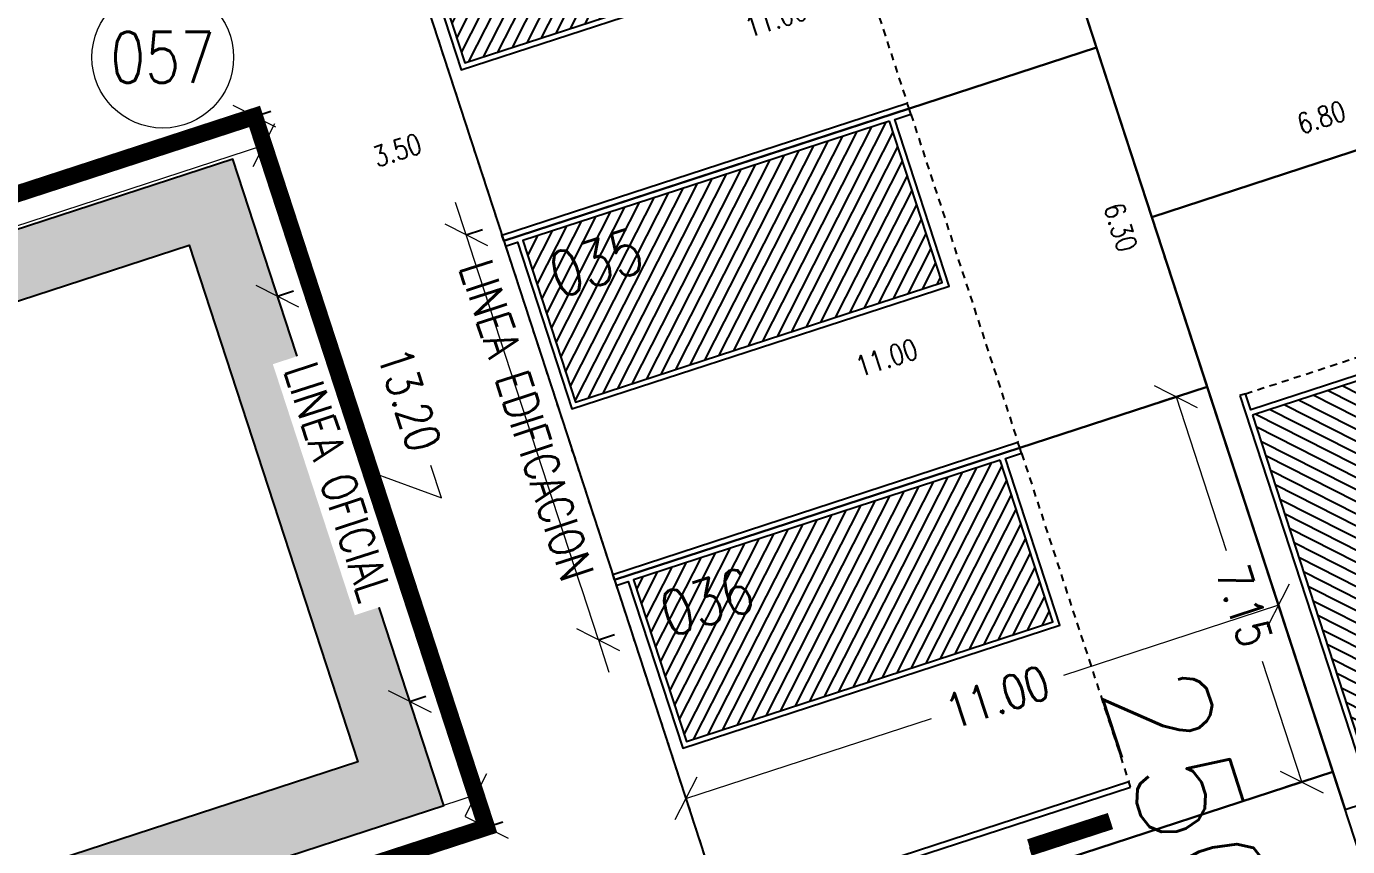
# Model space of a CAD drawing. Header units: metres. Extents: x 733085 to 734585, y 6084499 to 6087418.
# Drawn here: x 733639.74 to 733663.05, y 6086754.42 to 6086768.9 of the extents above; entities that cross this region are included whole.
import ezdxf
from ezdxf.enums import TextEntityAlignment as Align

# ---------------------------------------------------------------- set-up
doc = ezdxf.new("R2010")
doc.units = ezdxf.units.M
doc.header["$LTSCALE"] = 5
doc.header["$MEASUREMENT"] = 0
doc.linetypes.add('HIDDEN', pattern=[0.375, 0.25, -0.125])
doc.layers.get('0').update_dxf_attribs({"color": 30})
doc.layers.get('DEFPOINTS').update_dxf_attribs({"color": 210})
doc.layers.add('U-ANNO-DIMS', color=210, linetype='Continuous', lineweight=18, plot=False)
for name, color, linetype, lineweight in [('U-ANNO-PATT', 8, 'Continuous', 18), ('U-ANNO-SYMB', 3, 'Continuous', 18), ('U-ANNO-TEXT', 3, 'Continuous', 18)]:
    doc.layers.add(name, color=color, linetype=linetype, lineweight=lineweight)
for name, color, linetype in [('U-BLDG', 7, 'Continuous'), ('U-PROP', 1, 'Continuous'), ('U-SDWK', 4, 'Continuous')]:
    doc.layers.add(name, color=color, linetype=linetype)
doc.styles.add('E-ROMANS', font='romans.shx', dxfattribs={"width": 0.8})
doc.dimstyles.new('E-0200_TICK_18', dxfattribs={"dimscale": 0.001, "dimtxt": 360, "dimasz": 360, "dimexe": 180, "dimexo": 120, "dimgap": 180, "dimtad": 0, "dimzin": 0, "dimdsep": 46, "dimtxsty": 'E-ROMANS', "dimblk": 'OBLIQUE', "dimcen": 180, "dimclrd": 256, "dimclre": 256, "dimclrt": 256, "dimadec": 0, "dimazin": 0, "dimtfac": 1, "dimtmove": 1, "dimatfit": 3, "dimldrblk": 'OPEN90', "dimfxl": 1, "dimtfill": 1, "dimtolj": 1, "dimtzin": 0, "dimarcsym": 0})
doc.dimstyles.new('E-0500_TICK_12', dxfattribs={"dimscale": 0.001, "dimtxt": 600, "dimasz": 600, "dimexe": 300, "dimexo": 200, "dimgap": 300, "dimtad": 0, "dimzin": 0, "dimdsep": 46, "dimtxsty": 'E-ROMANS', "dimblk": 'OBLIQUE', "dimcen": 300, "dimclrd": 256, "dimclre": 256, "dimclrt": 256, "dimadec": 0, "dimazin": 0, "dimtfac": 1, "dimtmove": 1, "dimatfit": 3, "dimldrblk": 'OPEN90', "dimfxl": 1, "dimtfill": 1, "dimtolj": 1, "dimtzin": 0, "dimlwd": -1, "dimarcsym": 0})

# ---------------------------------------------------------------- blocks, each defined once
blk = doc.blocks.new('casa')
h = blk.add_hatch()
h.set_pattern_fill('LINE', color=252, scale=0.06, angle=45, style=0)
h.set_pattern_definition([(45, (-8.755947228379299, 1.529366919320627), (-0.1347038418160373, 0.1347038418160373), [])])
h.paths.add_polyline_path([(3.102210664352354, 0.201001939683267), (0.1022257000274749, 0.201001939683267), (0.1022255927061355, -6.603990602145244), (3.102242964280038, -6.603990649458436)])
at = {"color": 252}
blk.add_line((0, -6.999999999999999), (0, 0.5220594658906643), dxfattribs=at)
at = {"color": 1, "linetype": 'HIDDEN', "ltscale": 0.1}
for p, q in [((0.1020175530240977, 0.5220594658906643), (6.197018523868451, 0.5220594658906643)), ((0.1020242458974394, -6.999991121657415), (6.197020108980382, -7.000001823261669))]:
    blk.add_line(p, q, dxfattribs=at)
for p, q in [((6.299037661988223, 0.5220096241100984), (6.197018523868451, 0.5220594658906643)), ((6.29904233262306, -6.999999999999999), (6.197020517026942, -7.000001823254377))]:
    blk.add_line(p, q)
for points in [[(-5.55495142862128e-06, 0.5220594658906643), (0.1020175530240977, 0.5220594658906643), (0.1020217302634023, 0.2990019400184858), (3.197017734193821, 0.2990019702894822), (3.197017734193764, -6.699994889408656), (0.1020242458974394, -6.699973233949492), (0.1020242458974394, -6.999991121657415), (0, -6.999999999999999)], [(6.197020517026999, 0.5220576407880637), (6.197020517026942, -7.000001823254364)]]:
    blk.add_lwpolyline(points)
for points in [[(6.197016530710016, 0.5220576426643229), (6.197020517026999, 0.5220576407880726)], [(6.197020517026942, -7.000001823254377), (6.197020108980382, -7.000001823261669)]]:
    blk.add_lwpolyline(points, close=True)
at = {"color": 252}
for points in [[(6.299037661988223, 0.5220096241100984), (6.29904233262306, -6.999999999999999)], [(0.1022255927061337, -6.603990602145244), (0.1022257000274749, 0.201001939683267), (3.102210664352356, 0.201001939683267), (3.102242964280038, -6.603990649458438), (0.1022041264433824, -6.603990602144903)]]:
    blk.add_lwpolyline(points, dxfattribs=at)
blk = doc.blocks.new('TAG-CORTE')
blk.add_line((2, 0), (0, 0))
at = {"const_width": 0.1}
blk.add_lwpolyline([(0, 0), (0, 0.5)], dxfattribs=at)
at = {"style": 'E-ROMANS'}
blk.add_attdef('A', text='', height=0.5995919999999999, dxfattribs=at).set_placement((0, 0.5), align=Align.BOTTOM_CENTER)
blk = doc.blocks.new('*D1799')
at = {"layer": 'DEFPOINTS', "color": 0, "transparency": 16777216}
for p in [(733647.7416392718, 6086766.403030483, -1.096644682296327e-08), (733647.7416392786, 6086766.403030462), (733644.4142561438, 6086765.31743338, -3.322657419063303e-09)]:
    blk.add_point(p, dxfattribs=at)
at = {"layer": 'U-ANNO-DIMS', "lineweight": -2, "transparency": 16777216}
for p, q in [((733647.7788597445, 6086766.288948773), (733647.7974699878, 6086766.231907899)), ((733644.4514766166, 6086765.20335167), (733644.4700868598, 6086765.146310795))]:
    blk.add_line(p, q, dxfattribs=at)
at = {"layer": 'U-ANNO-DIMS', "transparency": 16777216, "insert": (733646.2808663493, 6086766.712729592), "char_height": 0.36, "attachment_point": 5, "rotation": 18.069512336224232, "style": 'E-ROMANS', "bg_fill": 3, "box_fill_scale": 1.25, "bg_fill_color": 256, "bg_fill_true_color": 13158600, "bg_fill_transparency": 0}
blk.add_mtext('\\A1;3.50', dxfattribs=at)
blk = doc.blocks.new('_Oblique')
at = {"color": 0, "linetype": 'ByBlock', "lineweight": -2}
blk.add_line((-0.5, -0.5), (0.5, 0.5), dxfattribs=at)
blk = doc.blocks.new('_Open90')
at = {"color": 0, "linetype": 'ByBlock', "lineweight": -2}
for p, q in [((-0.5, 0.5), (0, 0)), ((0, 0), (-1, 0)), ((0, 0), (-0.5, -0.5))]:
    blk.add_line(p, q, dxfattribs=at)
blk = doc.blocks.new('*D2005')
at = {"layer": 'DEFPOINTS', "color": 0, "transparency": 16777216}
for p in [(733643.7644533748, 6086767.30909557, -7.144558675451741e-09), (733647.8587053402, 6086754.760107531, -7.144541710555868e-09), (733647.858705342, 6086754.760107531)]:
    blk.add_point(p, dxfattribs=at)
at = {"layer": 'U-ANNO-DIMS', "lineweight": -2, "transparency": 16777216}
for p, q in [((733643.7644533766, 6086767.30909557), (733644.0496576503, 6086767.402146751)), ((733647.858705342, 6086754.760107531), (733648.1439096157, 6086754.853158712))]:
    blk.add_line(p, q, dxfattribs=at)
at = {"layer": 'U-ANNO-DIMS', "transparency": 16777216}
for p, q in [((733643.7644533766, 6086767.30909557), (733647.858705342, 6086754.760107531)), ((733647.0624273738, 6086760.574624637), (733646.876325012, 6086761.145033184)), ((733645.8115793592, 6086761.034601551), (733647.0624273738, 6086760.574624637))]:
    blk.add_line(p, q, dxfattribs=at)
at = {"layer": 'U-ANNO-DIMS', "transparency": 16777216, "xscale": 0.6, "yscale": 0.6, "zscale": 0.6}
for p, rotation in [((733643.7644533766, 6086767.30909557), 108.0695121463192), ((733647.858705342, 6086754.760107531), 288.0695121463192)]:
    blk.add_blockref('_Oblique', p, dxfattribs=dict(at, rotation=rotation))
at = {"layer": 'U-ANNO-DIMS', "transparency": 16777216, "insert": (733646.4961444715, 6086762.31029636), "char_height": 0.6, "attachment_point": 5, "rotation": 288.0695121463192, "style": 'E-ROMANS', "bg_fill": 3, "box_fill_scale": 1.25, "bg_fill_color": 256, "bg_fill_true_color": 13158600, "bg_fill_transparency": 0}
blk.add_mtext('\\A1;13.20', dxfattribs=at)
blk = doc.blocks.new('*D2006')
at = {"layer": 'DEFPOINTS', "color": 0, "transparency": 16777216}
for p in [(733647.8587053407, 6086754.76010753, -7.144541710555868e-09), (733627.1851492408, 6086748.647198415), (733627.3715318039, 6086748.075931046, -1.428981213227434e-08)]:
    blk.add_point(p, dxfattribs=at)
at = {"layer": 'U-ANNO-DIMS', "lineweight": -2, "transparency": 16777216}
for p, q in [((733647.6723537946, 6086755.331279832), (733647.5792715964, 6086755.616579173)), ((733627.1851802578, 6086748.647103348), (733627.0920980596, 6086748.932402689))]:
    blk.add_line(p, q, dxfattribs=at)
at = {"layer": 'U-ANNO-DIMS', "transparency": 16777216}
for p, q in [((733647.6723227776, 6086755.331374899), (733627.1851492408, 6086748.647198415)), ((733637.4287360092, 6086751.989286657), (733637.6485907901, 6086750.657300509)), ((733637.6485907901, 6086750.657300509), (733638.2189993374, 6086750.843402872))]:
    blk.add_line(p, q, dxfattribs=at)
for p, xscale, yscale, zscale, rotation in [((733647.6723227776, 6086755.331374899), 0.6000000000000001, 0.6000000000000001, 0.6000000000000001, 18.0695121921669), ((733627.1851492408, 6086748.647198415), 0.6, 0.6, 0.6, 198.0695121921669)]:
    blk.add_blockref('_Oblique', p, dxfattribs=dict(at, xscale=xscale, yscale=yscale, zscale=zscale, rotation=rotation))
at = {"layer": 'U-ANNO-DIMS', "transparency": 16777216, "insert": (733639.416857286, 6086751.234217832), "char_height": 0.6, "attachment_point": 5, "rotation": 18.069512192166926, "style": 'E-ROMANS', "bg_fill": 3, "box_fill_scale": 1.25, "bg_fill_color": 256, "bg_fill_true_color": 13158600, "bg_fill_transparency": 0}
blk.add_mtext('\\A1;21.55', dxfattribs=at)
blk = doc.blocks.new('*D2007')
at = {"layer": 'DEFPOINTS', "color": 0, "transparency": 16777216}
for p in [(733643.7642424875, 6086767.309741943, -7.144558676325573e-09), (733643.9294846347, 6086766.803324678), (733623.2772798287, 6086760.624919117, -1.428981213227434e-08)]:
    blk.add_point(p, dxfattribs=at)
at = {"layer": 'U-ANNO-DIMS', "transparency": 16777216}
for p, q in [((733623.4425219758, 6086760.118501852), (733643.9294846347, 6086766.803324678)), ((733632.8386184119, 6086764.78383501), (733633.4090210877, 6086764.969955368)), ((733633.6860033055, 6086763.460913265), (733632.8386184119, 6086764.78383501))]:
    blk.add_line(p, q, dxfattribs=at)
at = {"layer": 'U-ANNO-DIMS', "lineweight": -2, "transparency": 16777216}
for p, q in [((733643.9294536146, 6086766.803419745), (733644.0225448138, 6086766.51812334)), ((733623.4424909558, 6086760.118596919), (733623.535582155, 6086759.833300514))]:
    blk.add_line(p, q, dxfattribs=at)
at = {"layer": 'U-ANNO-DIMS', "transparency": 16777216, "xscale": 0.6, "yscale": 0.6, "zscale": 0.6}
for p, rotation in [((733643.9294846347, 6086766.803324678), 18.07131979495641), ((733623.4425219758, 6086760.118501852), 198.0713197949564)]:
    blk.add_blockref('_Oblique', p, dxfattribs=dict(at, rotation=rotation))
at = {"layer": 'U-ANNO-DIMS', "transparency": 16777216, "insert": (733634.6068667063, 6086765.360808119), "char_height": 0.6, "attachment_point": 5, "rotation": 18.071319794956406, "style": 'E-ROMANS', "bg_fill": 3, "box_fill_scale": 1.25, "bg_fill_color": 256, "bg_fill_true_color": 13158600, "bg_fill_transparency": 0}
blk.add_mtext('\\A1;21.55', dxfattribs=at)
blk = doc.blocks.new('*D2612')
at = {"layer": 'DEFPOINTS', "color": 0, "transparency": 16777216}
for p in [(733655.8532644184, 6086775.144799316, -1.428936515330791e-08), (733658.0709842413, 6086768.347430795, -1.428936515330791e-08), (733658.0709842306, 6086768.347430792)]:
    blk.add_point(p, dxfattribs=at)
at = {"layer": 'U-ANNO-DIMS', "lineweight": -2, "transparency": 16777216}
for p, q in [((733655.7391827088, 6086775.107578844), (733655.6821418437, 6086775.088968604)), ((733657.9569025317, 6086768.310210323), (733657.8998616661, 6086768.291600083))]:
    blk.add_line(p, q, dxfattribs=at)
at = {"layer": 'U-ANNO-DIMS', "transparency": 16777216, "insert": (733657.0574164768, 6086771.454042127), "char_height": 0.36, "attachment_point": 5, "rotation": 288.0695122056212, "style": 'E-ROMANS', "bg_fill": 3, "box_fill_scale": 1.25, "bg_fill_color": 256, "bg_fill_true_color": 13158600, "bg_fill_transparency": 0}
blk.add_mtext('\\A1;7.15', dxfattribs=at)
blk = doc.blocks.new('*D2613')
at = {"layer": 'DEFPOINTS', "color": 0, "transparency": 16777216}
for p in [(733660.0250570173, 6086762.358140307, -1.428936515330791e-08), (733662.2427768395, 6086755.560771787, -1.428936515330791e-08), (733662.2427768284, 6086755.560771783)]:
    blk.add_point(p, dxfattribs=at)
at = {"layer": 'U-ANNO-DIMS', "lineweight": -2, "transparency": 16777216}
for p, q in [((733660.0250570062, 6086762.358140303), (733659.7398527325, 6086762.265089122)), ((733662.2427768284, 6086755.560771783), (733661.9575725547, 6086755.467720602))]:
    blk.add_line(p, q, dxfattribs=at)
at = {"layer": 'U-ANNO-DIMS', "transparency": 16777216}
for p, q in [((733660.0250570062, 6086762.358140303), (733660.9092902478, 6086759.647942585)), ((733662.2427768284, 6086755.560771783), (733661.5491278952, 6086757.686823674))]:
    blk.add_line(p, q, dxfattribs=at)
at = {"layer": 'U-ANNO-DIMS', "transparency": 16777216, "xscale": 0.6, "yscale": 0.6, "zscale": 0.6}
for p, rotation in [((733660.0250570062, 6086762.358140303), 108.0695122056212), ((733662.2427768284, 6086755.560771783), 288.0695122056212)]:
    blk.add_blockref('_Oblique', p, dxfattribs=dict(at, rotation=rotation))
at = {"layer": 'U-ANNO-DIMS', "transparency": 16777216, "insert": (733661.229209074, 6086758.667383131), "char_height": 0.6, "attachment_point": 5, "rotation": 288.0695122056212, "style": 'E-ROMANS', "bg_fill": 3, "box_fill_scale": 1.25, "bg_fill_color": 256, "bg_fill_true_color": 13158600, "bg_fill_transparency": 0}
blk.add_mtext('\\A1;7.15', dxfattribs=at)
blk = doc.blocks.new('*D2614')
at = {"layer": 'DEFPOINTS', "color": 0, "transparency": 16777216}
for p in [(733658.0709822115, 6086768.347430049, 1.428936514032699e-08), (733658.0709822115, 6086768.347430049), (733660.0250570187, 6086762.358140306, 1.428936514032699e-08)]:
    blk.add_point(p, dxfattribs=at)
at = {"layer": 'U-ANNO-DIMS', "lineweight": -2, "transparency": 16777216}
for p, q in [((733658.1850639211, 6086768.384650522), (733658.2421047755, 6086768.403260758)), ((733659.9109753091, 6086762.320919833), (733659.8539344538, 6086762.302309597))]:
    blk.add_line(p, q, dxfattribs=at)
at = {"layer": 'U-ANNO-DIMS', "transparency": 16777216, "insert": (733659.0480196148, 6086765.352785184), "char_height": 0.36, "attachment_point": 5, "rotation": 288.0695121939435, "style": 'E-ROMANS', "bg_fill": 3, "box_fill_scale": 1.25, "bg_fill_color": 256, "bg_fill_true_color": 13158600, "bg_fill_transparency": 0}
blk.add_mtext('\\A1;6.30', dxfattribs=at)
blk = doc.blocks.new('*D2624')
at = {"layer": 'DEFPOINTS', "color": 0, "transparency": 16777216}
for p in [(733657.9246641374, 6086770.656232905), (733657.9246641379, 6086770.656232904), (733647.4671281413, 6086767.244341424, -1.046742163342944e-08)]:
    blk.add_point(p, dxfattribs=at)
at = {"layer": 'U-ANNO-DIMS', "lineweight": -2, "transparency": 16777216}
for p, q in [((733657.9618846085, 6086770.542151195), (733657.980494844, 6086770.48511034)), ((733647.5043486124, 6086767.130259714), (733647.5229588479, 6086767.073218859))]:
    blk.add_line(p, q, dxfattribs=at)
at = {"layer": 'U-ANNO-DIMS', "transparency": 16777216, "insert": (733652.9646161587, 6086769.037960242), "char_height": 0.36, "attachment_point": 5, "rotation": 18.069511387459915, "style": 'E-ROMANS', "bg_fill": 3, "box_fill_scale": 1.25, "bg_fill_color": 256, "bg_fill_true_color": 13158600, "bg_fill_transparency": 0}
blk.add_mtext('\\A1;11.00', dxfattribs=at)
blk = doc.blocks.new('*D2625')
at = {"layer": 'DEFPOINTS', "color": 0, "transparency": 16777216}
for p in [(733659.8784688446, 6086764.667866117), (733659.8784688427, 6086764.667866123), (733649.4209328482, 6086761.255974637, -1.046740653580756e-08)]:
    blk.add_point(p, dxfattribs=at)
at = {"layer": 'U-ANNO-DIMS', "lineweight": -2, "transparency": 16777216}
for p, q in [((733659.8412483737, 6086764.781947827), (733659.8226381363, 6086764.838988688)), ((733649.3837123774, 6086761.370056347), (733649.3651021402, 6086761.427097207))]:
    blk.add_line(p, q, dxfattribs=at)
at = {"layer": 'U-ANNO-DIMS', "transparency": 16777216, "insert": (733654.9184208668, 6086763.049593449), "char_height": 0.36, "attachment_point": 5, "rotation": 18.069511387459915, "style": 'E-ROMANS', "bg_fill": 3, "box_fill_scale": 1.25, "bg_fill_color": 256, "bg_fill_true_color": 13158600, "bg_fill_transparency": 0}
blk.add_mtext('\\A1;11.00', dxfattribs=at)
blk = doc.blocks.new('*D2626')
at = {"layer": 'DEFPOINTS', "color": 0, "transparency": 16777216}
for p in [(733661.8325156106, 6086758.678567225), (733661.8325156125, 6086758.67856722), (733651.3749796145, 6086755.266675744, -1.046739843892544e-08)]:
    blk.add_point(p, dxfattribs=at)
at = {"layer": 'U-ANNO-DIMS', "transparency": 16777216}
for p, q in [((733661.8325156125, 6086758.67856722), (733658.0377308356, 6086757.440475009)), ((733651.3749796164, 6086755.266675739), (733655.7072044748, 6086756.680113961))]:
    blk.add_line(p, q, dxfattribs=at)
at = {"layer": 'U-ANNO-DIMS', "lineweight": -2, "transparency": 16777216}
for p, q in [((733661.8325156125, 6086758.67856722), (733661.9255667897, 6086758.393362945)), ((733651.3749796164, 6086755.266675739), (733651.4680307936, 6086754.981471464))]:
    blk.add_line(p, q, dxfattribs=at)
at = {"layer": 'U-ANNO-DIMS', "transparency": 16777216, "xscale": 0.6, "yscale": 0.6, "zscale": 0.6}
for p, rotation in [((733661.8325156125, 6086758.67856722), 18.06951138745991), ((733651.3749796164, 6086755.266675739), 198.0695113874599)]:
    blk.add_blockref('_Oblique', p, dxfattribs=dict(at, rotation=rotation))
at = {"layer": 'U-ANNO-DIMS', "transparency": 16777216, "insert": (733656.8724676312, 6086757.060294558), "char_height": 0.6, "attachment_point": 5, "rotation": 18.069511387459915, "style": 'E-ROMANS', "bg_fill": 3, "box_fill_scale": 1.25, "bg_fill_color": 256, "bg_fill_true_color": 13158600, "bg_fill_transparency": 0}
blk.add_mtext('\\A1;11.00', dxfattribs=at)
blk = doc.blocks.new('*D2680')
at = {"layer": 'DEFPOINTS', "color": 0, "transparency": 16777216}
for p in [(733657.5397322765, 6086776.431557873, 6.645622964823331e-09), (733657.5397322765, 6086776.431557873, -7.643769325234815e-09), (733660.9516088422, 6086765.974067773, 6.64559581509218e-09)]:
    blk.add_point(p, dxfattribs=at)
at = {"layer": 'U-ANNO-DIMS', "lineweight": -2, "transparency": 16777216}
for p, q in [((733657.6538139866, 6086776.468778345, -7.643769325234815e-09), (733657.7108548414, 6086776.487388581, -7.643769325234815e-09)), ((733661.0656905524, 6086766.011288244, -7.643769325234815e-09), (733661.1227314072, 6086766.02989848, -7.643769325234815e-09))]:
    blk.add_line(p, q, dxfattribs=at)
at = {"layer": 'U-ANNO-DIMS', "transparency": 16777216, "insert": (733658.9975340299, 6086771.963357517, -7.643769325234815e-09), "char_height": 0.36, "attachment_point": 5, "rotation": 288.0695116789587, "style": 'E-ROMANS', "bg_fill": 3, "box_fill_scale": 1.25, "bg_fill_color": 256, "bg_fill_true_color": 13158600, "bg_fill_transparency": 0}
blk.add_mtext('\\A1;11.00', dxfattribs=at)
blk = doc.blocks.new('*D2682')
at = {"layer": 'DEFPOINTS', "color": 0, "transparency": 16777216}
for p in [(733665.8302399109, 6086768.348772589), (733665.8304056467, 6086768.348264605, 1.811138137194992e-08), (733659.3657754471, 6086766.239104497, 1.811139541122204e-08)]:
    blk.add_point(p, dxfattribs=at)
at = {"layer": 'U-ANNO-DIMS', "lineweight": -2, "transparency": 16777216}
for p, q in [((733665.7931851742, 6086768.462346314), (733665.7744092022, 6086768.519895153)), ((733659.3285549746, 6086766.353186207), (733659.3097790026, 6086766.410735046))]:
    blk.add_line(p, q, dxfattribs=at)
at = {"layer": 'U-ANNO-DIMS', "transparency": 16777216, "insert": (733662.5895862698, 6086767.291471986), "char_height": 0.36, "attachment_point": 5, "rotation": 18.06951218665982, "style": 'E-ROMANS', "bg_fill": 3, "box_fill_scale": 1.25, "bg_fill_color": 256, "bg_fill_true_color": 13158600, "bg_fill_transparency": 0}
blk.add_mtext('\\A1;6.80', dxfattribs=at)
blk = doc.blocks.new('*D2742')
at = {"layer": 'DEFPOINTS', "color": 0, "transparency": 16777216}
for p in [(733644.1690869029, 6086764.134464454), (733644.169086914, 6086764.134464458), (733646.5023605337, 6086756.98292003, -1.046748268017965e-08)]:
    blk.add_point(p, dxfattribs=at)
at = {"layer": 'U-ANNO-DIMS', "lineweight": -2, "transparency": 16777216}
for p, q in [((733644.169086914, 6086764.134464458), (733644.4542911891, 6086764.227515633)), ((733646.5023605449, 6086756.982920034), (733646.7875648199, 6086757.075971209))]:
    blk.add_line(p, q, dxfattribs=at)
at = {"layer": 'U-ANNO-DIMS', "transparency": 16777216}
for p, q in [((733644.169086914, 6086764.134464458), (733644.3931695349, 6086763.44764539)), ((733646.5023605449, 6086756.982920034), (733646.0822699207, 6086758.270508734))]:
    blk.add_line(p, q, dxfattribs=at)
at = {"layer": 'U-ANNO-DIMS', "transparency": 16777216, "xscale": 0.6, "yscale": 0.6, "zscale": 0.6}
for p, rotation in [((733644.169086914, 6086764.134464458), 108.0695110338351), ((733646.5023605449, 6086756.982920034), 288.0695110338351)]:
    blk.add_blockref('_Oblique', p, dxfattribs=dict(at, rotation=rotation))
at = {"layer": 'U-ANNO-DIMS', "transparency": 16777216, "insert": (733645.2377196478, 6086760.859077036), "char_height": 0.6, "attachment_point": 5, "rotation": 288.06951103383506, "style": 'E-ROMANS', "bg_fill": 3, "box_fill_scale": 1.25, "bg_fill_color": 256, "bg_fill_true_color": 13158600, "bg_fill_transparency": 0}
blk.add_mtext('\\A1;LINEA OFICIAL', dxfattribs=at)
blk = doc.blocks.new('*D2743')
at = {"layer": 'DEFPOINTS', "color": 0, "transparency": 16777216}
for p in [(733647.4985472879, 6086765.220739277), (733647.4985473014, 6086765.220739282), (733649.831820919, 6086758.069194853, -1.046748268017965e-08)]:
    blk.add_point(p, dxfattribs=at)
at = {"layer": 'U-ANNO-DIMS', "transparency": 16777216}
for p, q in [((733647.4985473014, 6086765.220739282), (733647.3124449507, 6086765.791147832)), ((733649.8318209324, 6086758.069194858), (733650.0179232834, 6086757.498786307))]:
    blk.add_line(p, q, dxfattribs=at)
at = {"layer": 'U-ANNO-DIMS', "lineweight": -2, "transparency": 16777216}
for p, q in [((733647.4985473014, 6086765.220739282), (733647.7837515764, 6086765.313790457)), ((733649.8318209324, 6086758.069194858), (733650.1170252075, 6086758.162246034))]:
    blk.add_line(p, q, dxfattribs=at)
at = {"layer": 'U-ANNO-DIMS', "transparency": 16777216, "xscale": 0.6, "yscale": 0.6, "zscale": 0.6, "rotation": 108.0695110338351}
blk.add_blockref('_Oblique', (733649.8318209324, 6086758.069194858), dxfattribs=at)
at = {"layer": 'U-ANNO-DIMS', "transparency": 16777216, "insert": (733648.567180037, 6086761.945351864), "char_height": 0.6, "attachment_point": 5, "rotation": 288.06951103383506, "style": 'E-ROMANS', "bg_fill": 3, "box_fill_scale": 1.25, "bg_fill_color": 256, "bg_fill_true_color": 13158600, "bg_fill_transparency": 0}
blk.add_mtext('\\A1;LINEA EDIFICACION', dxfattribs=at)
at = {"layer": 'U-ANNO-DIMS', "transparency": 16777216}
blk.add_line((733649.8318209324, 6086758.069194858), (733647.4985473014, 6086765.220739282), dxfattribs=at)
at = {"layer": 'U-ANNO-DIMS', "transparency": 16777216, "xscale": 0.6, "yscale": 0.6, "zscale": 0.6, "rotation": 288.0695110338351}
blk.add_blockref('_Oblique', (733647.4985473014, 6086765.220739282), dxfattribs=at)

msp = doc.modelspace()

# ---------------------------------------------------------------- hatches: boundary and pattern name
at = {"layer": 'U-ANNO-PATT'}
h = msp.add_hatch(dxfattribs=at)
h.set_pattern_fill('DOTS', color=256, scale=0.09999999999999999, angle=16.04581036123384, style=0)
h.set_pattern_definition([(320.1611329241785, (732829.9147037377, 6086145.099157768), (0.162648151541222, 0.07104598458198513), [0, -0.15875])])
h.paths.add_polyline_path([(733671.0550000832, 6086975.598977002), (733667.5536883881, 6086994.180349422), (733661.6786807802, 6087027.396808765), (733660.6325571652, 6087026.421508518), (733666.3731981703, 6086993.964738881), (733668.1250970076, 6086984.667456154), (733669.8901190693, 6086975.300528813), (733702.9708142815, 6086873.907343223), (733736.0799231722, 6086772.427068973), (733742.2856529154, 6086763.268173862), (733743.2783339274, 6086763.940777927), (733737.1682626712, 6086772.960118887)])
h.paths.add_polyline_path([(733707.0700634035, 6086763.87492471), (733722.3772636353, 6086765.359377164), (733724.4542751563, 6086766.766429903), (733706.8231051327, 6086765.056604904), (733668.1779258533, 6086752.448169795), (733674.5388761904, 6086732.951692686), (733675.5726431609, 6086733.652008804), (733669.6909476721, 6086751.679557424)], flags=17)
h.paths.add_polyline_path([(733598.3451265318, 6086708.081326997), (733598.4877286644, 6086708.127852586), (733601.2381133763, 6086706.73066189), (733672.1002942845, 6086729.850265097), (733727.4329168805, 6086767.334851643), (733729.0793244307, 6086762.288569988), (733729.8479367567, 6086763.801591936), (733717.3713017392, 6086802.042800445), (733715.8525469459, 6086802.828984487), (733727.0456237034, 6086768.521915623), (733724.4542751614, 6086766.766429904), (733671.5672930831, 6086730.938620489), (733601.3384505992, 6086708.025651243), (733597.7722239323, 6086709.837288248), (733589.1050817601, 6086736.402303021), (733588.0970272096, 6086739.492016251), (733587.3284148836, 6086737.9789943), (733599.3613647622, 6086701.097692189), (733600.8743865335, 6086700.329079736)])
h.paths.add_polyline_path([(733663.467342452, 6086967.259827657), (733661.5308615358, 6086973.19519169), (733653.1572685564, 6087019.453637822), (733652.1122712592, 6087018.489617446), (733660.3646405074, 6086972.900850559), (733662.6987301008, 6086965.746805658)])
h.paths.add_polyline_path([(733665.8112566308, 6086960.075670151), (733664.2982347215, 6086960.844282675), (733665.3062892529, 6086957.754569496), (733674.9039432913, 6086928.337511993), (733675.9119978282, 6086925.247798808), (733676.6806101523, 6086926.760820755)], flags=17)
h.paths.add_polyline_path([(733679.0245243096, 6086919.576663342), (733677.5115024508, 6086920.34527584), (733678.5195569864, 6086917.255562659), (733687.6829722143, 6086889.16945849), (733688.6910267152, 6086886.079745236), (733689.4596390784, 6086887.59276726)], flags=17)
h.paths.add_polyline_path([(733691.8035531886, 6086880.408609805), (733690.2905313327, 6086881.177222283), (733691.298585873, 6086878.087509085), (733700.462001062, 6086850.00140488), (733701.4700556041, 6086846.911691745), (733702.2386679209, 6086848.424713654)], flags=17)
h.paths.add_polyline_path([(733704.5825820804, 6086841.240556293), (733703.0695602221, 6086842.009168789), (733704.0776147698, 6086838.919455571), (733713.2410299953, 6086810.833351404), (733714.2490845249, 6086807.74363815), (733715.0176968867, 6086809.256660091)], flags=17)
h.paths.add_polyline_path([(733634.4623766015, 6086947.510914115), (733634.0901718774, 6086948.65173121), (733603.1455082444, 6086938.555678067), (733603.5177129693, 6086937.414860972)])
h.paths.add_polyline_path([(733617.3982033421, 6086966.804455393), (733616.592542105, 6086967.693786587), (733598.875441176, 6086951.643543911), (733599.2832017303, 6086950.393747281)])
h.paths.add_polyline_path([(733644.3258017882, 6086917.279261115), (733643.9535970641, 6086918.42007821), (733616.9066113695, 6086909.595687432), (733620.6286586102, 6086898.187516487), (733647.6756443048, 6086907.011907266), (733647.303439581, 6086908.15272436), (733621.3972709805, 6086899.700538306), (733618.4196331883, 6086908.827075061)])
h.paths.add_polyline_path([(733631.1986621148, 6086869.659021507), (733656.059081772, 6086877.770019915), (733655.6868770476, 6086878.91083701), (733629.6856402965, 6086870.427633877), (733633.4076875381, 6086859.019462932), (733659.4089242883, 6086867.502666065), (733659.0367195642, 6086868.64348316), (733634.1762999084, 6086860.53248475)])
h.paths.add_polyline_path([(733669.8838595067, 6086838.94315397), (733669.5116547827, 6086840.083971064), (733642.4646691672, 6086831.25958031), (733646.1867164203, 6086819.851409368), (733673.2337020248, 6086828.675800118), (733672.8614973007, 6086829.816617212), (733646.9553287906, 6086821.364431187), (733643.9776909875, 6086830.49096794)])
h.paths.add_polyline_path([(733682.662888365, 6086799.775100401), (733682.2906836409, 6086800.915917496), (733655.2438116869, 6086792.091563825), (733658.9658589395, 6086780.683392886), (733686.0127308816, 6086789.50774655), (733685.6405261573, 6086790.648563646), (733659.7344713084, 6086782.196414704), (733656.7568335072, 6086791.322951456)], flags=17)
h.paths.add_polyline_path([(733587.5105685982, 6086939.728705668), (733587.1028080442, 6086940.978502297), (733564.8206883261, 6086920.792726406), (733564.8229225035, 6086920.790260204), (733555.8038592979, 6086912.62414939), (733555.9996943412, 6086912.023909924), (733557.4513746568, 6086912.497537358)])
h.paths.add_polyline_path([(733591.495630318, 6086921.711130736), (733594.4732681095, 6086912.584593982), (733575.6973201721, 6086906.458724591), (733576.0695248962, 6086905.317907496), (733595.9862899288, 6086911.815981611), (733592.2642426871, 6086923.224152557), (733572.3474776559, 6086916.72607844), (733572.7196823801, 6086915.585261345)])
h.paths.add_polyline_path([(733572.7196823801, 6086915.585261345), (733572.3474776559, 6086916.72607844), (733567.5940730944, 6086915.175225422), (733567.9662778185, 6086914.034408327)], flags=17)
h.paths.add_polyline_path([(733576.0695248962, 6086905.317907496), (733575.6973201721, 6086906.458724591), (733570.9439156104, 6086904.907871574), (733571.3161203346, 6086903.76705448)])
h.paths.add_polyline_path([(733526.8222323081, 6086897.493143046), (733524.640883446, 6086900.98077885), (733520.9372661272, 6086906.902283926), (733519.9039453765, 6086906.291423353), (733524.7477138329, 6086898.546994857)])
h.paths.add_polyline_path([(733531.0101899382, 6086890.797253533), (733529.4252705697, 6086893.33129182), (733528.7909128981, 6086892.082551657), (733546.057115255, 6086864.476593447), (733546.6474140604, 6086862.667312358), (733548.1604359206, 6086861.898699859), (733547.1523813918, 6086864.988413031)], flags=17)
h.paths.add_polyline_path([(733604.2744402332, 6086882.543363289), (733607.2520780324, 6086873.416826535), (733583.7228390363, 6086865.740141159), (733584.0950437604, 6086864.599324064), (733608.7650998507, 6086872.648214167), (733605.043052603, 6086884.056385108), (733580.37299652, 6086876.007495009), (733580.7452012443, 6086874.866677915)])
h.paths.add_polyline_path([(733550.7679950683, 6086853.906463715), (733549.7599405342, 6086856.9961769), (733548.9913282072, 6086855.483154949), (733559.4264429323, 6086823.499258804), (733560.9394648048, 6086822.7306463), (733559.9314102688, 6086825.820359481)], flags=17)
h.paths.add_polyline_path([(733617.0534691291, 6086843.375309721), (733620.0311069282, 6086834.248772967), (733596.5018678983, 6086826.572087579), (733596.8740726225, 6086825.431270485), (733621.5441287467, 6086833.480160599), (733617.8220814981, 6086844.888331541), (733593.1520253815, 6086836.83944143), (733593.5242301057, 6086835.698624334)])
h.paths.add_polyline_path([(733629.8324979546, 6086804.207256133), (733632.8101357532, 6086795.08071938), (733609.2808967588, 6086787.404034002), (733609.6531014828, 6086786.263216908), (733634.3231575723, 6086794.31210701), (733630.6011103236, 6086805.720277952), (733605.9310542416, 6086797.671387853), (733606.3032589657, 6086796.530570758)])
h.paths.add_polyline_path([(733563.547023955, 6086814.738410128), (733562.5389694272, 6086817.828123333), (733561.7703570926, 6086816.315101366), (733572.2054718174, 6086784.331205221), (733573.7184937055, 6086783.562592709), (733572.710439158, 6086786.652305928)], flags=17)
h.paths.add_polyline_path([(733576.3260528352, 6086775.570356562), (733575.3179983107, 6086778.66006979), (733574.5493859675, 6086777.147047806), (733584.9845007486, 6086745.163151661), (733586.4975226129, 6086744.394539145), (733585.4894680679, 6086747.484252357)], flags=17)
h.paths.add_polyline_path([(733538.207707855, 6086860.808552984), (733513.3666223348, 6086900.525565095), (733512.4616630676, 6086899.70947458), (733537.1124417164, 6086860.296733405), (733577.8340412867, 6086735.483979183), (733587.314733906, 6086706.425411599), (733585.5030970545, 6086702.859184753), (733558.3036037887, 6086693.985036504), (733557.6864900573, 6086692.521442861), (733586.3478440001, 6086701.872539883), (733587.7450343675, 6086704.62292476), (733587.8876364997, 6086704.669450349), (733590.41689654, 6086696.91720299), (733591.1855087428, 6086698.430224693)])
h.paths.add_polyline_path([(733647.1021864337, 6086755.144053429), (733643.3801391855, 6086766.552224372), (733618.7100831028, 6086758.503334271), (733619.0822878272, 6086757.362517176), (733642.6115268163, 6086765.039202551), (733645.5891646148, 6086755.912665797), (733622.0599256202, 6086748.235980421), (733622.4321303442, 6086747.095163328)], flags=17)

# ---------------------------------------------------------------- linework, layer by layer
at = {"layer": 'U-ANNO-TEXT'}
msp.add_circle((733642.1447898259, 6086768.353279231), 1.25, dxfattribs=at)
at = {"layer": 'U-BLDG'}
for points in [[(733656.1846815579, 6086775.989242186), (733659.5965582038, 6086765.531752154), (733666.0611884039, 6086767.640912263), (733662.6493117578, 6086778.098402292)], [(733645.9443108868, 6086771.911888856), (733648.1620307069, 6086765.114520335), (733658.619520738, 6086768.526396981), (733656.4018009179, 6086775.323765501)], [(733658.6195207379, 6086768.526396981), (733648.1620307063, 6086765.114520336), (733650.1161055128, 6086759.125230591), (733660.5735955444, 6086762.537107237)], [(733659.5965582042, 6086765.531752153), (733663.00843485, 6086755.074262122), (733669.4730650501, 6086757.18342223), (733666.061188404, 6086767.64091226)], [(733650.1161055133, 6086759.125230591), (733652.3338253334, 6086752.32786207), (733662.7913153645, 6086755.739738716), (733660.5735955444, 6086762.537107237)]]:
    msp.add_lwpolyline(points, close=True, dxfattribs=at)
msp.add_lwpolyline([(733652.3338253332, 6086752.32786207), (733655.0323096605, 6086744.056938157), (733665.4897996915, 6086747.468814803), (733662.7913154342, 6086755.739738739), (733652.3338253332, 6086752.32786207)], dxfattribs=at)
at = {"layer": 'U-PROP', "ltscale": 0.3}
msp.add_lwpolyline([(733623.2772798517, 6086760.624919047), (733643.7644534854, 6086767.309095563), (733647.8588109117, 6086754.759784307), (733627.3716372648, 6086748.075607806), (733623.2772798517, 6086760.624919047)], dxfattribs=at)

# ---------------------------------------------------------------- block references
at = {"layer": 'U-ANNO-SYMB', "xscale": 3.000000000693933, "yscale": 3.000000000693933, "zscale": 3.000000000693933, "rotation": 288.069512242721}
msp.add_blockref('TAG-CORTE', (733657.4417455788, 6086754.404131656), dxfattribs=at).add_auto_attribs({'A': '250'})
at = {"layer": 'U-BLDG', "xscale": -1}
for p, rotation in [((733646.7045644401, 6086771.264822565, 7.144753123958708e-09), 108.0695477674093), ((733648.658341107, 6086765.276446628, 7.14476012593383e-09), 108.0695477674093), ((733663.3227641216, 6086755.725958416, -3.322842250501381e-09), 198.0695109856796), ((733650.6124159135, 6086759.287156885, 7.14476012593383e-09), 108.0695477674093)]:
    msp.add_blockref('casa', p, dxfattribs=dict(at, rotation=rotation))

# ---------------------------------------------------------------- texts
at = {"layer": 'U-ANNO-TEXT', "attachment_point": 5, "style": 'E-ROMANS'}
for s, insert, char_height, rotation in [('057', (733642.1447898259, 6086768.353279231), 0.9, 359.9999999750137), ('035', (733649.7931686221, 6086764.726506813, -1.023447971001806e-09), 0.8000000000000007, 18.069511192627054), ('036', (733651.7472759946, 6086758.737227694, -1.023439874119685e-09), 0.8000000000000007, 18.069511192627054)]:
    msp.add_mtext(s, dxfattribs=dict(at, insert=insert, char_height=char_height, rotation=rotation))

# ---------------------------------------------------------------- next in the draw order: dimensions: what is measured, and where the dimension line sits
at = {"layer": 'U-ANNO-DIMS'}
for base, p1, p2, angle, dimstyle, override, picture, middle in [((733658.0709842306, 6086768.347430792), (733655.8532644185, 6086775.144799315, -1.428936515330791e-08), (733658.0709842406, 6086768.347430795, -1.428936515330791e-08), 288.0695122056212, 'E-0200_TICK_18', {"dimsd1": 1, "dimsd2": 1}, '*D2612', (733657.0574164768, 6086771.454042127)), ((733647.7416392786, 6086766.403030462, 3.24009660724741e-08), (733644.4142561436, 6086765.317433381, 2.90783086534108e-08), (733647.741639272, 6086766.403030484, 2.143451924951083e-08), 18.06951232173019, 'E-0200_TICK_18', {"dimsd1": 1, "dimsd2": 1}, '*D1799', (733645.863653241, 6086766.576609005, 3.24009660724741e-08)), ((733662.2427768284, 6086755.560771783), (733660.0250570172, 6086762.358140307, -1.428936515330791e-08), (733662.2427768393, 6086755.560771787, -1.428936515330791e-08), 288.0695122056212, 'E-0500_TICK_12', {"dimfxl": 0.1, "dimfxlon": 1}, '*D2613', (733661.229209074, 6086758.667383131))]:
    dim = msp.add_linear_dim(base=base, p1=p1, p2=p2, angle=angle, dimstyle=dimstyle, override=override, dxfattribs=at)
    dim.commit()
    dim.dimension.update_dxf_attribs({"geometry": picture, "text_midpoint": middle, "dimtype": 161})

# ---------------------------------------------------------------- next in the draw order: linework, layer by layer
at = {"layer": 'U-SDWK'}
for points in [[(733622.4321303442, 6086747.095163325), (733647.1021864348, 6086755.144053428), (733643.380139186, 6086766.55222437), (733618.7100831036, 6086758.50333427)], [(733619.0822878277, 6086757.362517175), (733642.6115268167, 6086765.03920255), (733645.5891646156, 6086755.912665796), (733622.0599256201, 6086748.235980419)]]:
    msp.add_lwpolyline(points, dxfattribs=at)

# ---------------------------------------------------------------- next in the draw order: dimensions: what is measured, and where the dimension line sits
at = {"layer": 'U-ANNO-DIMS'}
for base, p1, p2, angle, dimstyle, override, picture, middle in [((733658.0709822115, 6086768.347430049, -1.428936514032699e-08), (733660.0250570186, 6086762.358140306), (733658.0709822117, 6086768.34743005), 108.06951219394357, 'E-0200_TICK_18', {"dimsd1": 1, "dimsd2": 1}, '*D2614', (733659.0480196148, 6086765.352785184, -1.428936514032699e-08)), ((733661.8325156125, 6086758.67856722), (733651.3749796144, 6086755.266675743, -1.046739843892544e-08), (733661.8325156106, 6086758.678567224), 18.069511387459915, 'E-0500_TICK_12', {"dimfxl": 0.1, "dimfxlon": 1}, '*D2626', (733656.8724676312, 6086757.060294558))]:
    dim = msp.add_linear_dim(base=base, p1=p1, p2=p2, angle=angle, dimstyle=dimstyle, override=override, dxfattribs=at)
    dim.commit()
    dim.dimension.update_dxf_attribs({"geometry": picture, "text_midpoint": middle, "dimtype": 161})

# ---------------------------------------------------------------- next in the draw order: dimensions: what is measured, and where the dimension line sits
for base, p1, p2, angle, dimstyle, override, picture, middle in [((733647.858705342, 6086754.760107531, 1.428981213227434e-08), (733643.7644533745, 6086767.309095569, 7.145253456822602e-09), (733647.8587053403, 6086754.760107529, 7.145270421718475e-09), 288.0695121463192, 'E-0500_TICK_12', {"dimfxl": 0.1, "dimfxlon": 1}, '*D2005', (733646.7832738301, 6086761.430237459, 1.428981213227434e-08)), ((733659.8784688427, 6086764.667866123), (733649.4209328485, 6086761.255974635, -1.046740653580756e-08), (733659.8784688447, 6086764.667866116), 18.069511392071632, 'E-0200_TICK_18', {"dimsd1": 1, "dimsd2": 1}, '*D2625', (733654.9184208668, 6086763.049593449))]:
    dim = msp.add_linear_dim(base=base, p1=p1, p2=p2, angle=angle, dimstyle=dimstyle, override=override, dxfattribs=at)
    dim.commit()
    dim.dimension.update_dxf_attribs({"geometry": picture, "text_midpoint": middle, "dimtype": 161})

# ---------------------------------------------------------------- next in the draw order: dimensions: what is measured, and where the dimension line sits
for base, p1, p2, angle, picture, middle in [((733643.9294846347, 6086766.803324678, 1.428981213227434e-08), (733623.2772798287, 6086760.624919117), (733643.7642424876, 6086767.309741943, 7.14525345594877e-09), 18.071319794956413, '*D2007', (733633.6942224253, 6086765.063015547, 1.428981213227434e-08)), ((733627.1851492408, 6086748.647198415, 1.428981213227434e-08), (733647.8587053409, 6086754.76010753, 7.145270421718475e-09), (733627.371531804, 6086748.075931046), 198.06951219216694, '*D2006', (733638.5042036106, 6086750.936454052, 1.428981213227434e-08))]:
    dim = msp.add_linear_dim(base=base, p1=p1, p2=p2, angle=angle, dimstyle='E-0500_TICK_12', override={"dimfxl": 0.1, "dimfxlon": 1}, dxfattribs=at)
    dim.commit()
    dim.dimension.update_dxf_attribs({"geometry": picture, "text_midpoint": middle, "dimtype": 161})

# ---------------------------------------------------------------- next in the draw order: linework, layer by layer
at = {"layer": 'U-SDWK', "ltscale": 0.3, "const_width": 0.3, "elevation": 7.145200505783969e-09}
msp.add_lwpolyline([(733607.1157042079, 6086755.352018769), (733623.2772797104, 6086760.624919041), (733643.7644533433, 6086767.309095559), (733647.85881077, 6086754.759784303), (733627.3716371232, 6086748.075607802), (733611.210061616, 6086742.802707544)], dxfattribs=at)

# ---------------------------------------------------------------- next in the draw order: dimensions: what is measured, and where the dimension line sits
at = {"layer": 'U-ANNO-DIMS'}
dim = msp.add_linear_dim(base=(733657.9246641379, 6086770.656232904), p1=(733647.4671281412, 6086767.244341424, -1.046742163342944e-08), p2=(733657.9246641374, 6086770.656232905), angle=18.069511387459915, dimstyle='E-0200_TICK_18', override={"dimsd1": 1, "dimsd2": 1}, dxfattribs=at)
dim.commit()
dim.dimension.update_dxf_attribs({"geometry": '*D2624', "text_midpoint": (733652.9646161587, 6086769.037960242), "dimtype": 161})
dim = msp.add_linear_dim(base=(733644.169086914, 6086764.134464458), p1=(733646.5023605337, 6086756.982920031, -1.046748268017965e-08), p2=(733644.1690869031, 6086764.134464454), angle=108.06951103383506, text='LINEA OFICIAL', dimstyle='E-0500_TICK_12', override={"dimfxl": 0.1, "dimfxlon": 1}, dxfattribs=at)
dim.commit()
dim.dimension.update_dxf_attribs({"geometry": '*D2742', "text_midpoint": (733645.2377196478, 6086760.859077036), "dimtype": 161})

# ---------------------------------------------------------------- next in the draw order: dimensions: what is measured, and where the dimension line sits
dim = msp.add_linear_dim(base=(733657.5397322765, 6086776.431557873, -7.643769325234815e-09), p1=(733660.9516088421, 6086765.974067773, 6.64559581509218e-09), p2=(733657.5397322763, 6086776.431557873, 6.645622964823331e-09), angle=108.06951167895869, dimstyle='E-0200_TICK_18', override={"dimsd1": 1, "dimsd2": 1}, dxfattribs=at)
dim.commit()
dim.dimension.update_dxf_attribs({"geometry": '*D2680', "text_midpoint": (733658.9975340299, 6086771.963357517, -7.643769325234815e-09), "dimtype": 161})
dim = msp.add_linear_dim(base=(733647.4985473014, 6086765.220739282), p1=(733649.8318209187, 6086758.069194854, -1.046748268017965e-08), p2=(733647.4985472881, 6086765.220739277), angle=108.06951103383506, text='LINEA EDIFICACION', dimstyle='E-0500_TICK_12', override={"dimfxl": 0.1, "dimfxlon": 1}, dxfattribs=at)
dim.commit()
dim.dimension.update_dxf_attribs({"geometry": '*D2743', "text_midpoint": (733648.567180037, 6086761.945351864), "dimtype": 161})

# ---------------------------------------------------------------- next in the draw order: dimensions: what is measured, and where the dimension line sits
dim = msp.add_linear_dim(base=(733665.8302399109, 6086768.348772589, -1.811138137132948e-08), p1=(733659.3657754475, 6086766.239104497), p2=(733665.8304056465, 6086768.348264605), angle=18.069512186659825, dimstyle='E-0200_TICK_18', override={"dimsd1": 1, "dimsd2": 1}, dxfattribs=at)
dim.commit()
dim.dimension.update_dxf_attribs({"geometry": '*D2682', "text_midpoint": (733662.5895862698, 6086767.291471986, -1.811138137132948e-08), "dimtype": 161})

doc.saveas('drawing.dxf')
